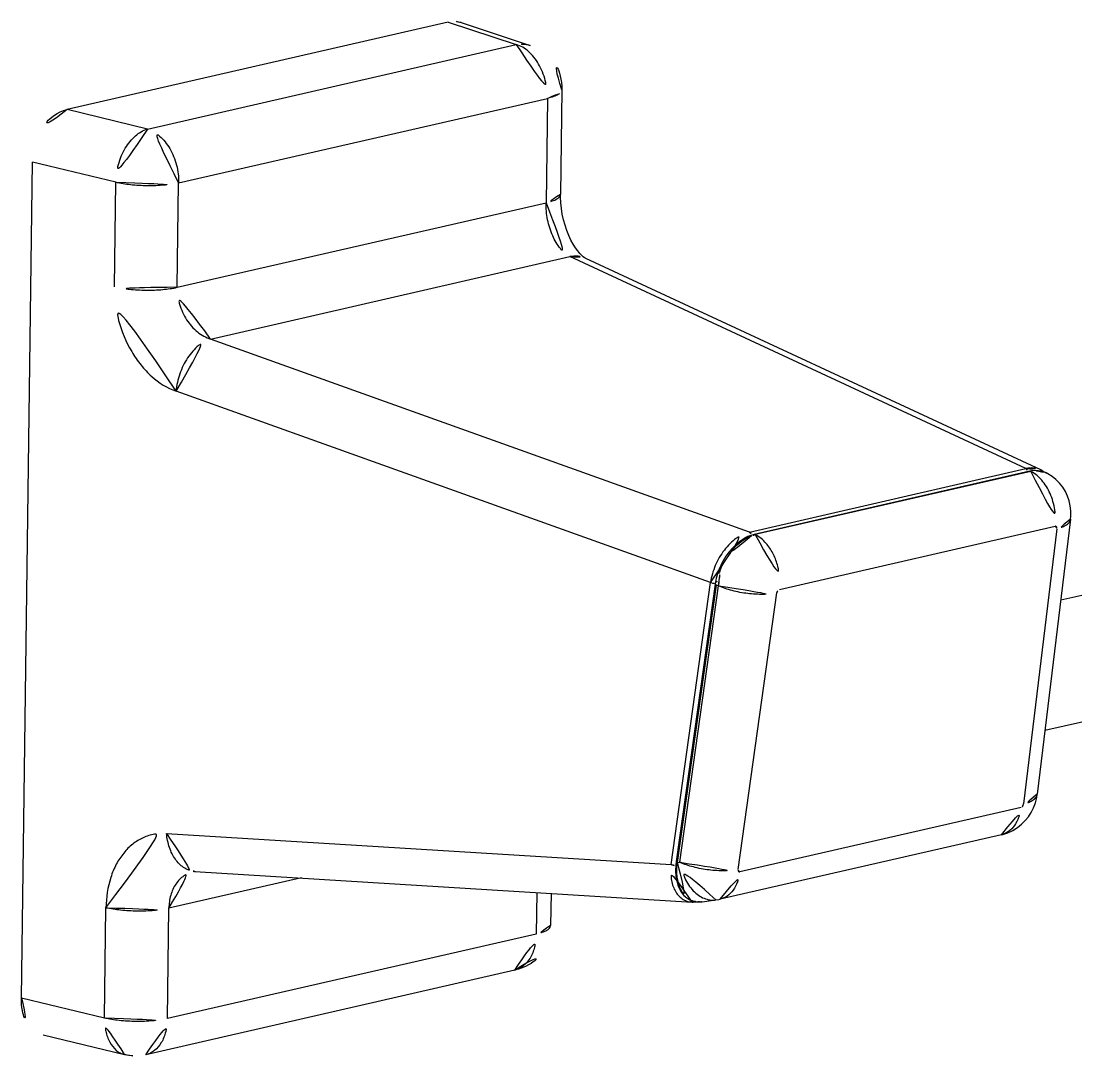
# Model space of a CAD drawing. Extents: x 16296675745 to 16296677481, y -37409619395 to -37409618123.
# Drawn here: x 16296675939.52 to 16296675973.67, y -37409618874.83 to -37409618841.32 of the extents above; entities that cross this region are included whole.
import ezdxf

# ---------------------------------------------------------------- set-up
doc = ezdxf.new("R2010")
doc.units = 0
doc.header["$LTSCALE"] = 10
doc.header["$MEASUREMENT"] = 0
doc.layers.get('0').update_dxf_attribs({"linetype": 'CONTINUOUS'})

msp = doc.modelspace()

# ---------------------------------------------------------------- linework, layer by layer
at = {"color": 7, "linetype": 'Continuous'}
for p, q in [((16296675953.346189, -37409618841.348373), (16296675941.002279, -37409618844.179817)), ((16296675953.346189, -37409618841.348373), (16296675955.55068, -37409618842.075439)), ((16296675953.76782, -37409618841.364357), (16296675956.000891, -37409618842.100853)), ((16296675943.60701, -37409618844.815079), (16296675955.55068, -37409618842.075439)), ((16296675957.03093, -37409618843.545647), (16296675956.98521, -37409618846.926018)), ((16296675944.61795, -37409618846.556931), (16296675956.561621, -37409618843.817291)), ((16296675956.561621, -37409618843.817291), (16296675956.51589, -37409618847.197647)), ((16296675943.60701, -37409618844.815079), (16296675941.002279, -37409618844.179817)), ((16296675939.523451, -37409618872.945839), (16296675939.88953, -37409618845.880493)), ((16296675942.58185, -37409618846.537109), (16296675939.88953, -37409618845.880493)), ((16296675942.536131, -37409618849.917473), (16296675942.58185, -37409618846.537109)), ((16296675944.572229, -37409618849.937286), (16296675944.61795, -37409618846.556931)), ((16296675944.572229, -37409618849.937286), (16296675956.51589, -37409618847.197647)), ((16296675945.65, -37409618851.612267), (16296675957.28051, -37409618848.944473)), ((16296675972.049601, -37409618855.810913), (16296675957.28051, -37409618848.944473)), ((16296675957.803221, -37409618849.003113), (16296675957.80353, -37409618849.003258)), ((16296675972.535681, -37409618855.852524), (16296675957.80353, -37409618849.003258)), ((16296675963.105419, -37409618857.862534), (16296675945.65, -37409618851.612267)), ((16296675961.842609, -37409618859.500641), (16296675944.535101, -37409618853.303337)), ((16296675963.105419, -37409618857.862534), (16296675972.049601, -37409618855.810913)), ((16296675972.18161, -37409618855.896362), (16296675963.25737, -37409618857.943413)), ((16296675972.21575, -37409618855.901283), (16296675963.29151, -37409618857.948318)), ((16296675972.23978, -37409618855.884903), (16296675972.181641, -37409618855.896378)), ((16296675972.71195, -37409618855.949043), (16296675972.71068, -37409618855.948387)), ((16296675973.502331, -37409618857.441788), (16296675972.422791, -37409618866.354301)), ((16296675963.257389, -37409618857.94342), (16296675963.18383, -37409618857.963226)), ((16296675964.07374, -37409618859.725456), (16296675972.997881, -37409618857.678436)), ((16296675973.05953, -37409618857.755074), (16296675971.98003, -37409618866.667267)), ((16296675962.201811, -37409618858.889397), (16296675962.17189, -37409618858.951424)), ((16296675962.25164, -37409618858.795532), (16296675962.201811, -37409618858.889397)), ((16296675973.184931, -37409618860.06218), (16296675977.98933, -37409618858.960136)), ((16296675960.564159, -37409618868.635658), (16296675961.842609, -37409618859.500641)), ((16296675961.99003, -37409618859.557083), (16296675960.732969, -37409618868.539307)), ((16296675962.02203, -37409618859.589081), (16296675960.764971, -37409618868.571312)), ((16296675960.849279, -37409618868.56057), (16296675962.10211, -37409618859.608612)), ((16296675962.001101, -37409618859.487373), (16296675961.99003, -37409618859.557083)), ((16296675962.10211, -37409618859.608612), (16296675962.02203, -37409618859.589081)), ((16296675962.734859, -37409618868.787933), (16296675963.98769, -37409618859.83596)), ((16296675972.673639, -37409618864.28334), (16296675978.883631, -37409618862.858887)), ((16296675971.896669, -37409618866.783157), (16296675962.79217, -37409618868.871559)), ((16296675944.22571, -37409618867.627403), (16296675960.564159, -37409618868.635658)), ((16296675971.263929, -37409618867.666107), (16296675962.1581, -37409618869.754807)), ((16296675960.732981, -37409618868.539299), (16296675960.71966, -37409618868.658051)), ((16296675945.10783, -37409618868.854179), (16296675945.10791, -37409618868.854156)), ((16296675945.13887, -37409618868.852448), (16296675961.24391, -37409618869.846313)), ((16296675960.764971, -37409618868.571312), (16296675960.849279, -37409618868.56057)), ((16296675948.592279, -37409618869.065559), (16296675944.30019, -37409618870.050079)), ((16296675956.213751, -37409618869.535889), (16296675956.195539, -37409618870.882637)), ((16296675956.679001, -37409618869.564598), (16296675956.66485, -37409618870.611)), ((16296675961.16836, -37409618869.772453), (16296675961.275021, -37409618869.814713)), ((16296675961.275021, -37409618869.814713), (16296675961.387699, -37409618869.837936)), ((16296675961.57246, -37409618869.836548), (16296675962.01683, -37409618869.779953)), ((16296675962.15712, -37409618869.755028), (16296675962.1581, -37409618869.754807)), ((16296675942.215771, -37409618873.602463), (16296675942.26409, -37409618870.030258)), ((16296675944.251869, -37409618873.622276), (16296675944.30019, -37409618870.050079)), ((16296675956.195539, -37409618870.882637), (16296675944.251869, -37409618873.622276)), ((16296675955.500351, -37409618872.052742), (16296675943.556681, -37409618874.792381)), ((16296675939.523451, -37409618872.945839), (16296675942.215771, -37409618873.602463)), ((16296675940.23201, -37409618874.145271), (16296675942.86591, -37409618874.787643))]:
    msp.add_line(p, q, dxfattribs=at)
for points in [[(16296675957.80323, -37409618849.003113), (16296675957.793711, -37409618848.99826), (16296675957.76465, -37409618848.980408), (16296675957.72187, -37409618848.948463), (16296675957.66843, -37409618848.90107), (16296675957.606991, -37409618848.837463), (16296675957.539591, -37409618848.756706), (16296675957.46801, -37409618848.657982), (16296675957.394819, -37409618848.541763), (16296675957.322189, -37409618848.408661), (16296675957.252569, -37409618848.26049), (16296675957.18812, -37409618848.099487), (16296675957.1306, -37409618847.928139), (16296675957.081511, -37409618847.74939), (16296675957.04191, -37409618847.566093), (16296675957.01252, -37409618847.381287), (16296675956.99369, -37409618847.198082), (16296675956.985411, -37409618847.019707), (16296675956.98521, -37409618846.926064)], [(16296675972.711929, -37409618855.949028), (16296675972.653259, -37409618855.922859), (16296675972.556919, -37409618855.892883), (16296675972.455139, -37409618855.876343), (16296675972.349039, -37409618855.873627), (16296675972.23978, -37409618855.884903)], [(16296675972.64916, -37409618855.921593), (16296675972.587061, -37409618855.878952), (16296675972.53503, -37409618855.852226)], [(16296675973.502331, -37409618857.441788), (16296675973.51082, -37409618857.346336), (16296675973.511209, -37409618857.179787), (16296675973.49321, -37409618857.014671), (16296675973.456989, -37409618856.852791), (16296675973.40325, -37409618856.697021), (16296675973.332581, -37409618856.548607), (16296675973.24596, -37409618856.409492), (16296675973.14443, -37409618856.281273), (16296675973.029301, -37409618856.165443), (16296675972.902069, -37409618856.063522), (16296675972.76421, -37409618855.976624), (16296675972.71068, -37409618855.948387)], [(16296675963.18383, -37409618857.963226), (16296675963.052099, -37409618858.013161), (16296675962.921801, -37409618858.080887), (16296675962.79438, -37409618858.165443), (16296675962.67123, -37409618858.26577), (16296675962.5539, -37409618858.380508), (16296675962.44392, -37409618858.508202), (16296675962.34269, -37409618858.647148), (16296675962.25164, -37409618858.795532)], [(16296675962.17189, -37409618858.951424), (16296675962.115629, -37409618859.083229), (16296675962.06814, -37409618859.217262), (16296675962.02984, -37409618859.352364), (16296675962.001101, -37409618859.487373)], [(16296675971.263929, -37409618867.666092), (16296675971.307249, -37409618867.655403), (16296675971.47102, -37409618867.601868), (16296675971.630199, -37409618867.528053), (16296675971.778919, -37409618867.436287), (16296675971.913879, -37409618867.329651), (16296675972.033661, -37409618867.210793), (16296675972.13773, -37409618867.082092), (16296675972.22686, -37409618866.944031), (16296675972.301849, -37409618866.795387), (16296675972.361731, -37409618866.636261), (16296675972.405161, -37409618866.465767), (16296675972.42284, -37409618866.353951)], [(16296675945.108419, -37409618868.85405), (16296675945.11356, -37409618868.853111), (16296675945.11972, -37409618868.852448), (16296675945.12746, -37409618868.852127), (16296675945.137211, -37409618868.852364), (16296675945.13891, -37409618868.852463)], [(16296675960.71966, -37409618868.658051), (16296675960.712681, -37409618868.836349), (16296675960.72188, -37409618869.002907), (16296675960.74629, -37409618869.156982), (16296675960.78513, -37409618869.297836), (16296675960.83761, -37409618869.424591), (16296675960.90312, -37409618869.536461), (16296675960.98078, -37409618869.632401), (16296675961.0697, -37409618869.711411), (16296675961.16836, -37409618869.772453)], [(16296675961.24361, -37409618869.846291), (16296675961.27869, -37409618869.847672), (16296675961.41297, -37409618869.838867)], [(16296675961.387699, -37409618869.837936), (16296675961.504499, -37409618869.842293), (16296675961.573561, -37409618869.836372)], [(16296675962.017309, -37409618869.779846), (16296675962.106239, -37409618869.765678), (16296675962.15712, -37409618869.755013)]]:
    msp.add_lwpolyline(points, dxfattribs=at)
for centre, radius, start, end in [((16296675955.531111, -37409618843.525352), 1.499955, 359.2179461, 71.823238), ((16296675972.425329, -37409618856.519073), 0.638037, 63.4343623, 65.5916347), ((16296675963.5082, -37409618858.891808), 0.96805, 102.9351576, 104.7561393), ((16296675963.528891, -37409618858.967262), 1.04629, 104.7991864, 109.896546), ((16296675964.354971, -37409618859.94532), 2.363594, 153.8959713, 155.8054706), ((16296675963.953671, -37409618859.842697), 1.948215, 171.7229982, 172.5199785), ((16296675964.028311, -37409618859.854088), 2.023723, 168.4609783, 171.7084242), ((16296675972.232269, -37409618866.331291), 0.191904, 352.2796426, 353.1130218), ((16296675945.180571, -37409618868.171379), 0.682325, 262.5290057, 266.4958428), ((16296675961.472019, -37409618869.229134), 0.613128, 235.9832225, 249.586954), ((16296675961.470221, -37409618869.231209), 0.610552, 249.6782789, 255.9942904), ((16296675961.4755, -37409618869.208237), 0.634114, 256.0331997, 264.8483626), ((16296675961.477751, -37409618869.18766), 0.654817, 264.8144559, 265.6506371), ((16296675961.478649, -37409618869.174843), 0.667675, 265.6565545, 267.9979648), ((16296675961.47961, -37409618869.133507), 0.709007, 268.037547, 274.0163828), ((16296675961.47644, -37409618869.083214), 0.759404, 273.9888975, 277.2653363), ((16296675955.165039, -37409618870.590736), 1.499936, 282.8606101, 359.224504), ((16296675943.221331, -37409618873.330177), 1.50017, 256.295178, 282.9114032)]:
    msp.add_arc(centre, radius, start, end, dxfattribs=at)
for centre, major_axis, ratio, start_param, end_param in [((16296675953.326571, -37409618842.798302), (0.413105, 1.442617), 0.701706782, -0.028042462, 0.369521252), ((16296675940.98266, -37409618845.629753), (0.41311, 1.442624), 0.701678376, 0.369537175, 1.940326503), ((16296675940.616579, -37409618872.695099), (0.413087, 1.442627), 0.701683526, 1.940316855, 3.169393916)]:
    msp.add_ellipse(centre, major_axis=major_axis, ratio=ratio, start_param=start_param, end_param=end_param, dxfattribs=at)
for points, knots in [([(16296675955.55068, -37409618842.075439), (16296675955.695419, -37409618842.11644), (16296675955.90497, -37409618842.244164), (16296675956.12879, -37409618842.481888), (16296675956.28166, -37409618842.70694), (16296675956.405741, -37409618842.962509), (16296675956.52697, -37409618843.330017), (16296675956.56424, -37409618843.623497), (16296675956.561621, -37409618843.817291)], [0, 0, 0, 0, 0.211143034, 0.330527639, 0.457841922, 0.591172601, 0.727979217, 1, 1, 1, 1]), ([(16296675955.99902, -37409618842.100227), (16296675955.928329, -37409618842.077103), (16296675955.77799, -37409618842.049271), (16296675955.625799, -37409618842.060867), (16296675955.55068, -37409618842.075439)], [0, 0, 0, 0, 0.492909065, 1, 1, 1, 1]), ([(16296675956.561621, -37409618843.817291), (16296675956.628469, -37409618843.801964), (16296675956.722469, -37409618843.776619), (16296675956.837721, -37409618843.731537), (16296675956.94101, -37409618843.680962), (16296675957.029961, -37409618843.610443), (16296675957.03092, -37409618843.54583)], [0, 0, 0, 0, 0.366327773, 0.520785555, 0.654869493, 1, 1, 1, 1]), ([(16296675943.60701, -37409618844.815079), (16296675943.46484, -37409618844.853554), (16296675943.258209, -37409618844.97818), (16296675943.03607, -37409618845.210823), (16296675942.82687, -37409618845.512878), (16296675942.642389, -37409618845.957253), (16296675942.584471, -37409618846.343224), (16296675942.58185, -37409618846.537109)], [0, 0, 0, 0, 0.20832907, 0.327250084, 0.454681476, 0.72574603, 1, 1, 1, 1]), ([(16296675944.61795, -37409618846.556931), (16296675944.620569, -37409618846.363129), (16296675944.5833, -37409618846.069656), (16296675944.46207, -37409618845.702141), (16296675944.33799, -37409618845.446571), (16296675944.18511, -37409618845.221519), (16296675943.9613, -37409618844.983788), (16296675943.751751, -37409618844.856079), (16296675943.60701, -37409618844.815079)], [0, 0, 0, 0, 0.272022709, 0.408830169, 0.542161536, 0.669476219, 0.78886159, 1, 1, 1, 1]), ([(16296675942.58185, -37409618846.537109), (16296675942.737789, -37409618846.575142), (16296675943.07822, -37409618846.628197), (16296675943.60339, -37409618846.657379), (16296675944.12632, -37409618846.638649), (16296675944.464121, -37409618846.592216), (16296675944.61795, -37409618846.556931)], [0, 0, 0, 0, 0.234947889, 0.502661161, 0.768983185, 1, 1, 1, 1]), ([(16296675956.985201, -37409618846.926064), (16296675956.984341, -37409618846.990662), (16296675956.89539, -37409618847.061272), (16296675956.79211, -37409618847.111862), (16296675956.676809, -37409618847.156967), (16296675956.582769, -37409618847.18232), (16296675956.51589, -37409618847.197647)], [0, 0, 0, 0, 0.34503517, 0.47911716, 0.633594517, 1, 1, 1, 1]), ([(16296675956.51589, -37409618847.197647), (16296675956.513399, -37409618847.382088), (16296675956.549129, -37409618847.749207), (16296675956.7047, -37409618848.257423), (16296675956.941719, -37409618848.674423), (16296675957.1635, -37409618848.88192), (16296675957.28051, -37409618848.944473)], [0, 0, 0, 0, 0.279332671, 0.553958918, 0.799076601, 1, 1, 1, 1]), ([(16296675957.28051, -37409618848.944473), (16296675957.36977, -37409618848.927887), (16296675957.549931, -37409618848.918701), (16296675957.7246, -37409618848.966591), (16296675957.803221, -37409618849.00312)], [0, 0, 0, 0, 0.511523728, 1, 1, 1, 1]), ([(16296675944.572229, -37409618849.937286), (16296675944.4184, -37409618849.97258), (16296675944.080601, -37409618850.019012), (16296675943.557671, -37409618850.037743), (16296675943.032511, -37409618850.008568), (16296675942.69207, -37409618849.955513), (16296675942.536131, -37409618849.917473)], [0, 0, 0, 0, 0.231014781, 0.497334662, 0.765046328, 1, 1, 1, 1]), ([(16296675944.535101, -37409618853.303337), (16296675944.245489, -37409618853.1996), (16296675943.83173, -37409618852.934639), (16296675943.38378, -37409618852.458633), (16296675942.97847, -37409618851.870682), (16296675942.6276, -37409618851.019997), (16296675942.53121, -37409618850.283493), (16296675942.536131, -37409618849.917473)], [0, 0, 0, 0, 0.222110908, 0.34378945, 0.471175918, 0.73571166, 1, 1, 1, 1]), ([(16296675945.65, -37409618851.612267), (16296675945.49674, -37409618851.56382), (16296675945.196489, -37409618851.392487), (16296675944.84989, -37409618850.993233), (16296675944.622749, -37409618850.491478), (16296675944.56975, -37409618850.120842), (16296675944.572229, -37409618849.937286)], [0, 0, 0, 0, 0.228172655, 0.477472753, 0.739429372, 1, 1, 1, 1]), ([(16296675944.535101, -37409618853.303337), (16296675944.55072, -37409618853.112396), (16296675944.634239, -37409618852.733017), (16296675944.84304, -37409618852.300903), (16296675945.066231, -37409618852.005417), (16296675945.29789, -37409618851.776787), (16296675945.506639, -37409618851.65242), (16296675945.65, -37409618851.612267)], [0, 0, 0, 0, 0.270083392, 0.541254998, 0.669810075, 0.790114206, 1, 1, 1, 1]), ([(16296675972.049601, -37409618855.810913), (16296675972.132721, -37409618855.792236), (16296675972.29961, -37409618855.777184), (16296675972.463051, -37409618855.818817), (16296675972.53516, -37409618855.852287)], [0, 0, 0, 0, 0.517251448, 1, 1, 1, 1]), ([(16296675972.049601, -37409618855.810913), (16296675972.05835, -37409618855.814468), (16296675972.095369, -37409618855.836906), (16296675972.11902, -37409618855.876648), (16296675972.129789, -37409618855.908157)], [0, 0, 0, 0, 0.220922272, 1, 1, 1, 1]), ([(16296675972.21575, -37409618855.901283), (16296675972.212999, -37409618855.899887), (16296675972.20228, -37409618855.895439), (16296675972.18997, -37409618855.894493), (16296675972.181629, -37409618855.896362)], [0, 0, 0, 0, 0.26455697, 1, 1, 1, 1]), ([(16296675972.21575, -37409618855.901283), (16296675972.349819, -37409618855.96859), (16296675972.60207, -37409618856.183434), (16296675972.86445, -37409618856.620567), (16296675973.012501, -37409618857.136864), (16296675973.020929, -37409618857.502151), (16296675972.99794, -37409618857.678421)], [0, 0, 0, 0, 0.220115422, 0.471834756, 0.739189761, 1, 1, 1, 1]), ([(16296675972.68899, -37409618855.938057), (16296675972.618589, -37409618855.906113), (16296675972.45908, -37409618855.866997), (16296675972.296721, -37409618855.882721), (16296675972.21575, -37409618855.901283)], [0, 0, 0, 0, 0.482058295, 1, 1, 1, 1]), ([(16296675973.502291, -37409618857.442093), (16296675973.49815, -37409618857.476379), (16296675973.46669, -37409618857.549454), (16296675973.36972, -37409618857.635803), (16296675973.230061, -37409618857.706657), (16296675973.120331, -37409618857.740189), (16296675973.05953, -37409618857.755074)], [0, 0, 0, 0, 0.181641563, 0.399055259, 0.670764206, 1, 1, 1, 1]), ([(16296675961.842609, -37409618859.500641), (16296675961.867941, -37409618859.31179), (16296675961.97547, -37409618858.936737), (16296675962.26232, -37409618858.441757), (16296675962.641029, -37409618858.057617), (16296675962.952101, -37409618857.898438), (16296675963.105419, -37409618857.862534)], [0, 0, 0, 0, 0.263170511, 0.531558635, 0.78251186, 1, 1, 1, 1]), ([(16296675963.105419, -37409618857.862534), (16296675963.11434, -37409618857.866158), (16296675963.1521, -37409618857.889214), (16296675963.175911, -37409618857.930122), (16296675963.186501, -37409618857.962471)], [0, 0, 0, 0, 0.220679808, 1, 1, 1, 1]), ([(16296675963.29151, -37409618857.948318), (16296675963.288759, -37409618857.946938), (16296675963.27804, -37409618857.942482), (16296675963.26572, -37409618857.941528), (16296675963.257389, -37409618857.943413)], [0, 0, 0, 0, 0.264565047, 1, 1, 1, 1]), ([(16296675963.29151, -37409618857.948318), (16296675963.4256, -37409618858.015617), (16296675963.64348, -37409618858.200989), (16296675963.872391, -37409618858.547363), (16296675964.068951, -37409618859.043098), (16296675964.108471, -37409618859.459457), (16296675964.073709, -37409618859.725456)], [0, 0, 0, 0, 0.220335164, 0.407342961, 0.606051591, 1, 1, 1, 1]), ([(16296675972.997881, -37409618857.678436), (16296675973.00672, -37409618857.676407), (16296675973.02557, -37409618857.676193), (16296675973.04912, -37409618857.693367), (16296675973.060671, -37409618857.722076), (16296675973.0609, -37409618857.743683), (16296675973.05953, -37409618857.755074)], [0, 0, 0, 0, 0.233089118, 0.454779989, 0.705155031, 1, 1, 1, 1]), ([(16296675963.172819, -37409618857.983429), (16296675962.97637, -37409618858.054337), (16296675962.59919, -37409618858.321541), (16296675962.33885, -37409618858.692978), (16296675962.23247, -37409618858.905327)], [0, 0, 0, 0, 0.467895923, 1, 1, 1, 1]), ([(16296675962.19899, -37409618858.976639), (16296675962.181761, -37409618859.014992), (16296675962.117849, -37409618859.168037), (16296675962.070221, -37409618859.327988), (16296675962.04549, -37409618859.44928)], [0, 0, 0, 0, 0.253547751, 1, 1, 1, 1]), ([(16296675962.23247, -37409618858.905342), (16296675962.228161, -37409618858.903152), (16296675962.22064, -37409618858.899277), (16296675962.211781, -37409618858.894821), (16296675962.206711, -37409618858.892052), (16296675962.203899, -37409618858.890778), (16296675962.20294, -37409618858.889847), (16296675962.20171, -37409618858.889572), (16296675962.201799, -37409618858.889397)], [0, 0, 0, 0, 0.419215397, 0.736827292, 0.851390567, 0.933711095, 0.983306336, 1, 1, 1, 1]), ([(16296675962.10211, -37409618859.608612), (16296675962.10339, -37409618859.549728), (16296675962.118771, -37409618859.311127), (16296675962.17239, -37409618859.075111), (16296675962.23247, -37409618858.905327)], [0, 0, 0, 0, 0.246431542, 1, 1, 1, 1]), ([(16296675961.842609, -37409618859.500641), (16296675961.847309, -37409618859.502769), (16296675961.868231, -37409618859.511307), (16296675961.8901, -37409618859.517403), (16296675961.907141, -37409618859.521027)], [0, 0, 0, 0, 0.228428177, 1, 1, 1, 1]), ([(16296675961.907141, -37409618859.521027), (16296675961.928909, -37409618859.525658), (16296675961.958241, -37409618859.529488), (16296675961.98764, -37409618859.53006), (16296675961.99477, -37409618859.529984)], [0, 0, 0, 0, 0.757144152, 1, 1, 1, 1]), ([(16296675962.02203, -37409618859.589081), (16296675962.013149, -37409618859.58506), (16296675961.99929, -37409618859.578232), (16296675961.989201, -37409618859.562973), (16296675961.990021, -37409618859.557083)], [0, 0, 0, 0, 0.621380818, 1, 1, 1, 1]), ([(16296675962.10211, -37409618859.608612), (16296675962.24275, -37409618859.672272), (16296675962.55426, -37409618859.775146), (16296675963.042179, -37409618859.865891), (16296675963.529131, -37409618859.893791), (16296675963.84498, -37409618859.866524), (16296675963.98769, -37409618859.83596)], [0, 0, 0, 0, 0.240837109, 0.508928223, 0.772320943, 1, 1, 1, 1]), ([(16296675963.98769, -37409618859.83596), (16296675963.989479, -37409618859.823227), (16296675964.00263, -37409618859.777603), (16296675964.03952, -37409618859.733299), (16296675964.07374, -37409618859.725456)], [0, 0, 0, 0, 0.267943598, 1, 1, 1, 1]), ([(16296675972.42244, -37409618866.357071), (16296675972.41782, -37409618866.391151), (16296675972.385611, -37409618866.463478), (16296675972.28866, -37409618866.548927), (16296675972.14957, -37409618866.619179), (16296675972.040449, -37409618866.652489), (16296675971.98003, -37409618866.667267)], [0, 0, 0, 0, 0.1817549, 0.39953863, 0.671272384, 1, 1, 1, 1]), ([(16296675971.98003, -37409618866.667267), (16296675971.976879, -37409618866.693207), (16296675971.959419, -37409618866.740677), (16296675971.91939, -37409618866.777946), (16296675971.896669, -37409618866.783157)], [0, 0, 0, 0, 0.528572484, 1, 1, 1, 1]), ([(16296675971.263929, -37409618867.666077), (16296675971.345039, -37409618867.64724), (16296675971.506849, -37409618867.572433), (16296675971.69874, -37409618867.371323), (16296675971.834801, -37409618867.099808), (16296675971.88236, -37409618866.892761), (16296675971.896669, -37409618866.783157)], [0, 0, 0, 0, 0.217121112, 0.451094247, 0.711826539, 1, 1, 1, 1]), ([(16296675942.26409, -37409618870.030258), (16296675942.26857, -37409618869.698723), (16296675942.33952, -37409618869.208549), (16296675942.58243, -37409618868.624046), (16296675942.822201, -37409618868.256706), (16296675943.11709, -37409618867.962547), (16296675943.458401, -37409618867.752098), (16296675943.83433, -37409618867.633743), (16296675944.09586, -37409618867.619392), (16296675944.22571, -37409618867.627403)], [0, 0, 0, 0, 0.286450641, 0.41935604, 0.54456827, 0.662920532, 0.776329248, 0.887610042, 1, 1, 1, 1]), ([(16296675944.22571, -37409618867.627403), (16296675944.23984, -37409618867.78215), (16296675944.299179, -37409618868.076591), (16296675944.484261, -37409618868.461319), (16296675944.7148, -37409618868.700798), (16296675944.926701, -37409618868.812202), (16296675945.03702, -37409618868.840721), (16296675945.09185, -37409618868.847923)], [0, 0, 0, 0, 0.290594589, 0.555622712, 0.78928687, 0.896582047, 1, 1, 1, 1]), ([(16296675944.30019, -37409618870.050079), (16296675944.30212, -37409618869.906776), (16296675944.339899, -37409618869.629311), (16296675944.50573, -37409618869.259438), (16296675944.76762, -37409618868.982422), (16296675944.99337, -37409618868.880463), (16296675945.10783, -37409618868.854179)], [0, 0, 0, 0, 0.27748134, 0.534720661, 0.772633137, 1, 1, 1, 1]), ([(16296675961.24357, -37409618869.846283), (16296675961.18671, -37409618869.842781), (16296675961.07412, -37409618869.821671), (16296675960.91955, -37409618869.745323), (16296675960.78809, -37409618869.628464), (16296675960.68364, -37409618869.476486), (16296675960.60799, -37409618869.29512), (16296675960.544861, -37409618869.013527), (16296675960.54649, -37409618868.78743), (16296675960.564159, -37409618868.635658)], [0, 0, 0, 0, 0.1098859, 0.217951218, 0.328580384, 0.445400627, 0.570694203, 0.705296253, 1, 1, 1, 1]), ([(16296675960.564159, -37409618868.635658), (16296675960.58754, -37409618868.64624), (16296675960.639231, -37409618868.660507), (16296675960.69241, -37409618868.665558), (16296675960.71982, -37409618868.66494)], [0, 0, 0, 0, 0.483447627, 1, 1, 1, 1]), ([(16296675960.764971, -37409618868.571312), (16296675960.756081, -37409618868.567291), (16296675960.742229, -37409618868.560463), (16296675960.73213, -37409618868.545197), (16296675960.73295, -37409618868.539307)], [0, 0, 0, 0, 0.621409616, 1, 1, 1, 1]), ([(16296675960.764971, -37409618868.571312), (16296675960.750629, -37409618868.692368), (16296675960.741631, -37409618868.927452), (16296675960.79509, -37409618869.26033), (16296675960.917801, -37409618869.542603), (16296675961.053419, -37409618869.686378), (16296675961.129021, -37409618869.737343)], [0, 0, 0, 0, 0.286393218, 0.549298998, 0.785808463, 1, 1, 1, 1]), ([(16296675960.849279, -37409618868.56057), (16296675960.98992, -37409618868.624237), (16296675961.30143, -37409618868.727112), (16296675961.789339, -37409618868.817848), (16296675962.276291, -37409618868.845757), (16296675962.59215, -37409618868.818481), (16296675962.734859, -37409618868.787933)], [0, 0, 0, 0, 0.240837096, 0.508928224, 0.772320957, 1, 1, 1, 1]), ([(16296675962.016661, -37409618869.779953), (16296675961.953211, -37409618869.788017), (16296675961.8216, -37409618869.787041), (16296675961.627609, -37409618869.732986), (16296675961.442989, -37409618869.629578), (16296675961.210381, -37409618869.425568), (16296675960.97963, -37409618869.068916), (16296675960.879601, -37409618868.736923), (16296675960.849279, -37409618868.56057)], [0, 0, 0, 0, 0.103794509, 0.210601867, 0.323483662, 0.444273129, 0.709650935, 1, 1, 1, 1]), ([(16296675962.79217, -37409618868.871559), (16296675962.783279, -37409618868.873596), (16296675962.763741, -37409618868.873169), (16296675962.741671, -37409618868.852547), (16296675962.73266, -37409618868.822052), (16296675962.733219, -37409618868.799683), (16296675962.734859, -37409618868.787933)], [0, 0, 0, 0, 0.227584737, 0.448400269, 0.703803708, 1, 1, 1, 1]), ([(16296675962.158091, -37409618869.754784), (16296675962.23934, -37409618869.736092), (16296675962.401501, -37409618869.661507), (16296675962.59384, -37409618869.460373), (16296675962.7302, -37409618869.188599), (16296675962.777849, -37409618868.981293), (16296675962.79217, -37409618868.871559)], [0, 0, 0, 0, 0.217118561, 0.451059099, 0.7117848, 1, 1, 1, 1]), ([(16296675942.26409, -37409618870.030258), (16296675942.420031, -37409618870.068291), (16296675942.76046, -37409618870.121353), (16296675943.285629, -37409618870.150528), (16296675943.808559, -37409618870.131798), (16296675944.14636, -37409618870.085373), (16296675944.30019, -37409618870.050079)], [0, 0, 0, 0, 0.23495366, 0.502665317, 0.768985203, 1, 1, 1, 1]), ([(16296675956.664841, -37409618870.611053), (16296675956.663971, -37409618870.675652), (16296675956.575029, -37409618870.746262), (16296675956.471741, -37409618870.796837), (16296675956.356449, -37409618870.841949), (16296675956.262409, -37409618870.867302), (16296675956.195539, -37409618870.882637)], [0, 0, 0, 0, 0.345044005, 0.479126121, 0.633603008, 1, 1, 1, 1]), ([(16296675955.50024, -37409618872.052773), (16296675955.600401, -37409618872.029823), (16296675955.800961, -37409618871.929329), (16296675956.02294, -37409618871.657089), (16296675956.162001, -37409618871.295227), (16296675956.193621, -37409618871.02446), (16296675956.195539, -37409618870.882637)], [0, 0, 0, 0, 0.211608861, 0.444308699, 0.707917629, 1, 1, 1, 1]), ([(16296675942.215771, -37409618873.602463), (16296675942.37171, -37409618873.640488), (16296675942.712139, -37409618873.69355), (16296675943.23731, -37409618873.722717), (16296675943.760241, -37409618873.703987), (16296675944.09804, -37409618873.657562), (16296675944.251869, -37409618873.622276)], [0, 0, 0, 0, 0.234947889, 0.502661161, 0.768983185, 1, 1, 1, 1]), ([(16296675942.86591, -37409618874.787643), (16296675942.817579, -37409618874.775848), (16296675942.721939, -37409618874.739861), (16296675942.54413, -37409618874.620117), (16296675942.363041, -37409618874.382751), (16296675942.23756, -37409618874.017197), (16296675942.21384, -37409618873.745049), (16296675942.215771, -37409618873.602463)], [0, 0, 0, 0, 0.102947163, 0.209166046, 0.440214238, 0.70486725, 1, 1, 1, 1]), ([(16296675943.55657, -37409618874.792397), (16296675943.656731, -37409618874.769447), (16296675943.85729, -37409618874.668961), (16296675944.079281, -37409618874.396729), (16296675944.21834, -37409618874.034866), (16296675944.24995, -37409618873.764099), (16296675944.251869, -37409618873.622276)], [0, 0, 0, 0, 0.211608861, 0.444308699, 0.70791763, 1, 1, 1, 1])]:
    msp.add_open_spline(points, degree=3, knots=knots, dxfattribs=at)

doc.saveas('drawing.dxf')
